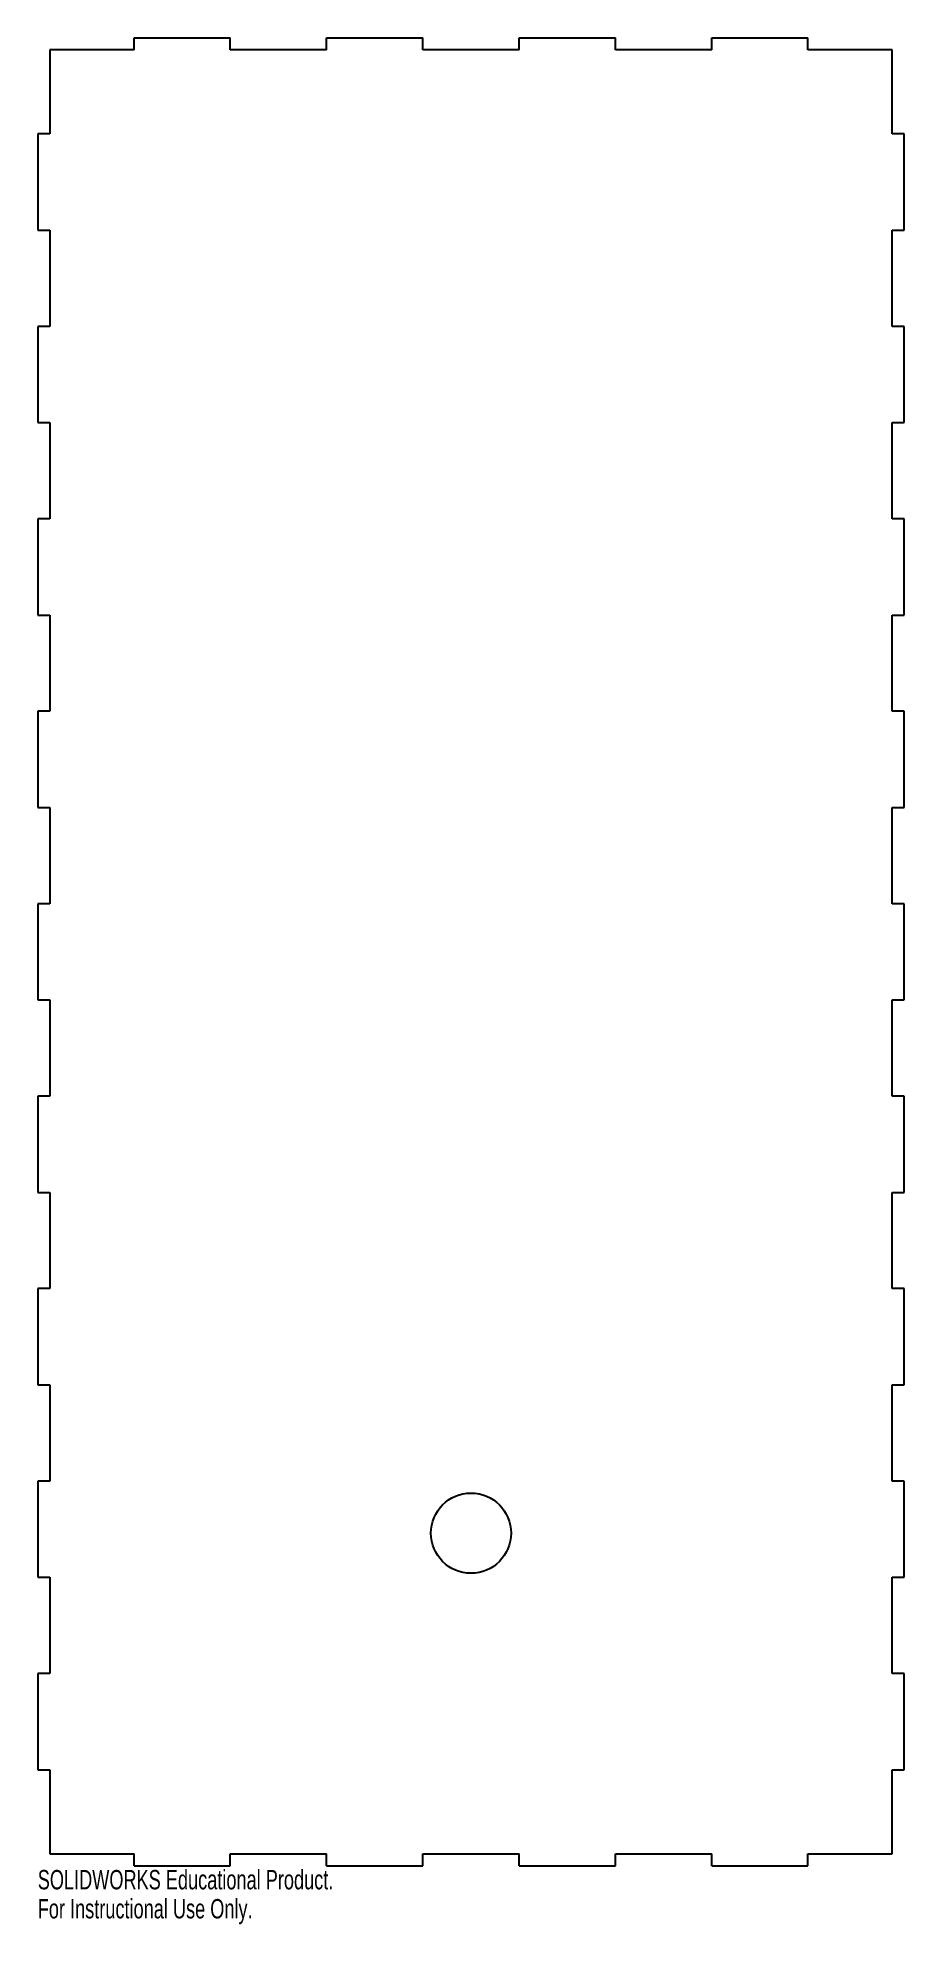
# Model space of a CAD drawing. Header units: millimetres. Extents: x -108 to 108, y -243 to 228.
import ezdxf

# ---------------------------------------------------------------- set-up
doc = ezdxf.new("R2010")
doc.units = ezdxf.units.MM
doc.styles.add('SLDTEXTSTYLE0', font='TXT', dxfattribs={"width": 0.7})

msp = doc.modelspace()

# ---------------------------------------------------------------- linework, layer by layer
at = {"color": 7, "linetype": 'Continuous', "lineweight": 25}
for p, q in [((-84, 228), (-60, 228)), ((-84, 225), (-84, 228)), ((-60, 225), (-60, 228)), ((-36, 228), (-12, 228)), ((-36, 225), (-36, 228)), ((-12, 225), (-12, 228)), ((12, 228), (36, 228)), ((12, 225), (12, 228)), ((36, 225), (36, 228)), ((60, 228), (84, 228)), ((60, 225), (60, 228)), ((84, 225), (84, 228)), ((-84, 225), (-105, 225)), ((-105, 225), (-105, 204)), ((-36, 225), (-60, 225)), ((12, 225), (-12, 225)), ((60, 225), (36, 225)), ((105, 225), (84, 225)), ((105, 204), (105, 225)), ((-105, 204), (-108, 204)), ((-108, 204), (-108, 180)), ((108, 204), (105, 204)), ((108, 180), (108, 204)), ((-108, 180), (-105, 180)), ((-105, 180), (-105, 156)), ((105, 156), (105, 180)), ((105, 180), (108, 180)), ((-105, 156), (-108, 156)), ((-108, 156), (-108, 132)), ((108, 156), (105, 156)), ((108, 132), (108, 156)), ((-108, 132), (-105, 132)), ((-105, 132), (-105, 108)), ((105, 108), (105, 132)), ((105, 132), (108, 132)), ((-105, 108), (-108, 108)), ((-108, 108), (-108, 84)), ((108, 108), (105, 108)), ((108, 84), (108, 108)), ((-108, 84), (-105, 84)), ((-105, 84), (-105, 60)), ((105, 60), (105, 84)), ((105, 84), (108, 84)), ((-105, 60), (-108, 60)), ((-108, 60), (-108, 36)), ((108, 60), (105, 60)), ((108, 36), (108, 60)), ((-108, 36), (-105, 36)), ((-105, 36), (-105, 12)), ((105, 12), (105, 36)), ((105, 36), (108, 36)), ((-105, 12), (-108, 12)), ((-108, 12), (-108, -12)), ((108, 12), (105, 12)), ((108, -12), (108, 12)), ((-108, -12), (-105, -12)), ((-105, -12), (-105, -36)), ((105, -36), (105, -12)), ((105, -12), (108, -12)), ((-105, -36), (-108, -36)), ((-108, -36), (-108, -60)), ((108, -36), (105, -36)), ((108, -60), (108, -36)), ((-108, -60), (-105, -60)), ((-105, -60), (-105, -84)), ((105, -84), (105, -60)), ((105, -60), (108, -60)), ((-105, -84), (-108, -84)), ((-108, -84), (-108, -108)), ((108, -84), (105, -84)), ((108, -108), (108, -84)), ((-108, -108), (-105, -108)), ((-105, -108), (-105, -132)), ((105, -132), (105, -108)), ((105, -108), (108, -108)), ((-105, -132), (-108, -132)), ((-108, -132), (-108, -156)), ((108, -132), (105, -132)), ((108, -156), (108, -132)), ((-108, -156), (-105, -156)), ((-105, -156), (-105, -180)), ((105, -180), (105, -156)), ((105, -156), (108, -156)), ((-105, -180), (-108, -180)), ((-108, -180), (-108, -204)), ((108, -180), (105, -180)), ((108, -204), (108, -180)), ((-108, -204), (-105, -204)), ((-105, -204), (-105, -225)), ((105, -225), (105, -204)), ((105, -204), (108, -204)), ((-105, -225), (-84, -225)), ((-84, -228), (-84, -225)), ((-60, -228), (-60, -225)), ((-60, -225), (-36, -225)), ((-36, -228), (-36, -225)), ((-12, -228), (-12, -225)), ((-12, -225), (12, -225)), ((12, -228), (12, -225)), ((36, -228), (36, -225)), ((36, -225), (60, -225)), ((60, -228), (60, -225)), ((84, -228), (84, -225)), ((84, -225), (105, -225)), ((-84, -228), (-60, -228)), ((-36, -228), (-12, -228)), ((12, -228), (36, -228)), ((60, -228), (84, -228))]:
    msp.add_line(p, q, dxfattribs=at)
msp.add_circle((0, -145), 10, dxfattribs=at)

# ---------------------------------------------------------------- texts
at = {"color": 7, "linetype": 'Continuous', "char_height": 4.8336, "attachment_point": 1, "style": 'SLDTEXTSTYLE0'}
for s, insert in [('SOLIDWORKS Educational Product.', (-108, -229.02)), ('For Instructional Use Only.', (-108, -236.27))]:
    msp.add_mtext(s, dxfattribs=dict(at, insert=insert))

doc.saveas('drawing.dxf')
